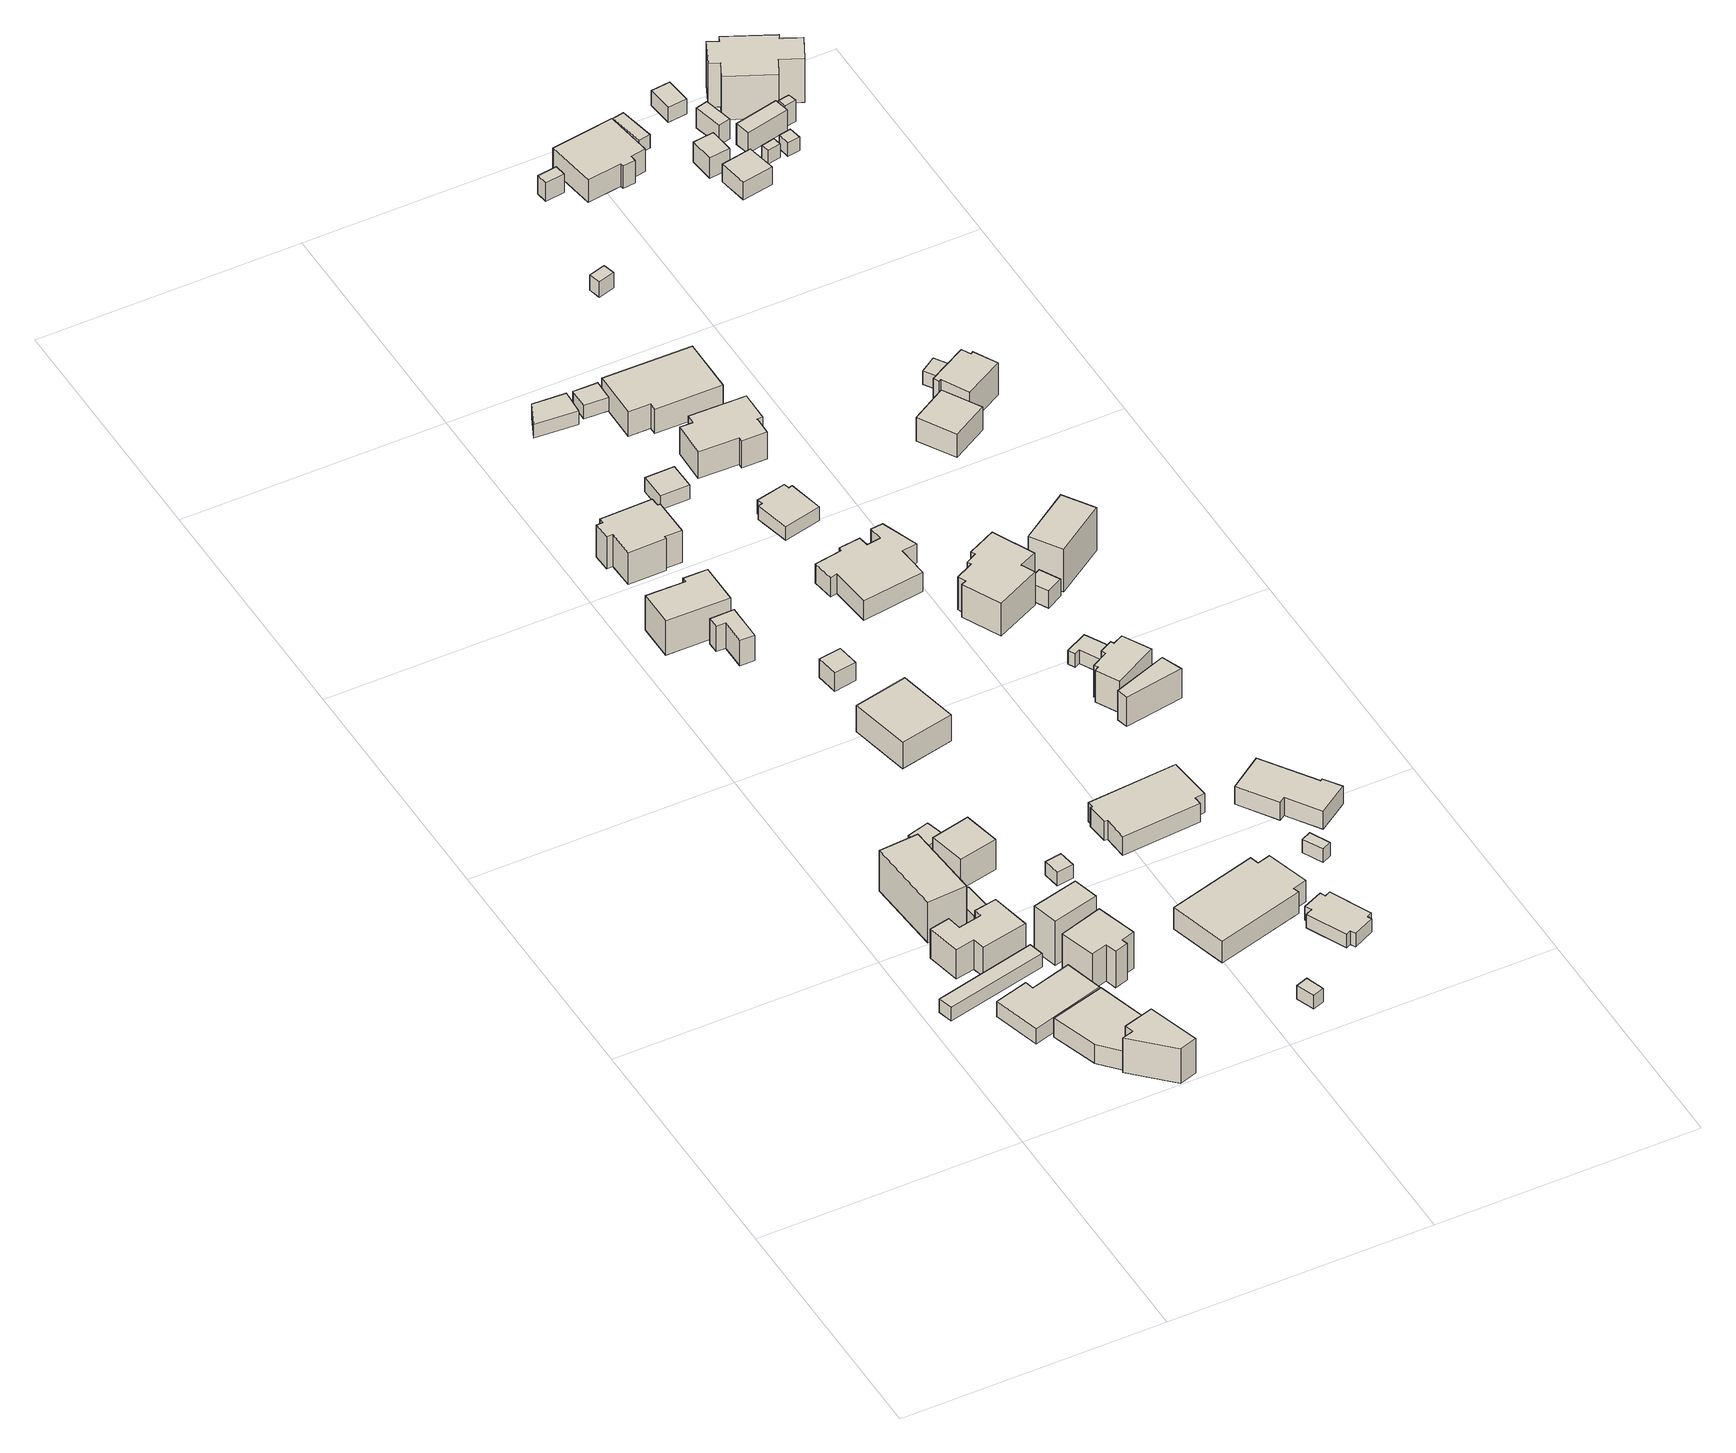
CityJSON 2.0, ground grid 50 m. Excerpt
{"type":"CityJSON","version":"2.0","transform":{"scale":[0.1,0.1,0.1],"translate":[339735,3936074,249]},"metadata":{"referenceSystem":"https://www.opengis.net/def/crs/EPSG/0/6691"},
"CityObjects":{
"building1":{"type":"Building","attributes":{"BuildingIDAttribute.prefecture":"14","BuildingIDAttribute.city":"14151","BuildingDetailAttribute.surveyYear":2015,"BuildingRiverFloodingRiskAttribute.description":"4","BuildingRiverFloodingRiskAttribute.rankOrg":"1","BuildingRiverFloodingRiskAttribute.depth":0.102,"BuildingRiverFloodingRiskAttribute.adminType":"2","BuildingRiverFloodingRiskAttribute.scale":"2","BuildingLandSlideRiskAttribute.description":"1","BuildingLandSlideRiskAttribute.areaType":"1"},"geometry":[{"type":"Solid","lod":"1","boundaries":[[[[0,1,2,3]],[[2,4,5,3]],[[1,6,4,2]],[[0,7,6,1]],[[3,5,7,0]],[[4,6,7,5]]]]}]},
"building2":{"type":"Building","attributes":{"usage":"413","measuredHeight":5.1,"storeysAboveGround":1,"BuildingIDAttribute.prefecture":"14","BuildingIDAttribute.city":"14151","BuildingDetailAttribute.totalFloorArea":202.13,"BuildingDetailAttribute.buildingFootprintArea":202.13,"BuildingDetailAttribute.buildingStructureType":"601","BuildingDetailAttribute.buildingStructureOrgType":"1","BuildingDetailAttribute.orgUsage":"30","BuildingDetailAttribute.surveyYear":2015,"BuildingRiverFloodingRiskAttribute.description":"4","BuildingRiverFloodingRiskAttribute.rankOrg":"1","BuildingRiverFloodingRiskAttribute.depth":0.066,"BuildingRiverFloodingRiskAttribute.adminType":"2","BuildingRiverFloodingRiskAttribute.scale":"2","BuildingLandSlideRiskAttribute.description":"1","BuildingLandSlideRiskAttribute.areaType":"1"},"geometry":[{"type":"Solid","lod":"1","boundaries":[[[[8,9,10,11,12,13]],[[12,14,15,13]],[[11,16,14,12]],[[10,17,16,11]],[[9,18,17,10]],[[8,19,18,9]],[[13,15,19,8]],[[14,16,17,18,19,15]]]]}]},
"building3":{"type":"Building","attributes":{"usage":"411","measuredHeight":6.9,"storeysAboveGround":2,"BuildingIDAttribute.prefecture":"14","BuildingIDAttribute.city":"14151","BuildingDetailAttribute.totalFloorArea":166.59,"BuildingDetailAttribute.buildingFootprintArea":83.3,"BuildingDetailAttribute.buildingStructureType":"601","BuildingDetailAttribute.buildingStructureOrgType":"1","BuildingDetailAttribute.orgUsage":"10","BuildingDetailAttribute.surveyYear":2015,"BuildingLandSlideRiskAttribute.description":"1","BuildingLandSlideRiskAttribute.areaType":"1"},"geometry":[{"type":"Solid","lod":"1","boundaries":[[[[20,21,22,23,24,25,26,27,28,29]],[[28,30,31,29]],[[27,32,30,28]],[[26,33,32,27]],[[25,34,33,26]],[[24,35,34,25]],[[23,36,35,24]],[[22,37,36,23]],[[21,38,37,22]],[[20,39,38,21]],[[29,31,39,20]],[[30,32,33,34,35,36,37,38,39,31]]]]}]},
"building4":{"type":"Building","attributes":{"measuredHeight":4.9,"BuildingIDAttribute.prefecture":"14","BuildingIDAttribute.city":"14151","BuildingDetailAttribute.surveyYear":2015,"BuildingRiverFloodingRiskAttribute.description":"4","BuildingRiverFloodingRiskAttribute.rankOrg":"1","BuildingRiverFloodingRiskAttribute.depth":0.124,"BuildingRiverFloodingRiskAttribute.adminType":"2","BuildingRiverFloodingRiskAttribute.scale":"2","BuildingLandSlideRiskAttribute.description":"1","BuildingLandSlideRiskAttribute.areaType":"1"},"geometry":[{"type":"Solid","lod":"1","boundaries":[[[[40,41,42,43,44,45,46]],[[45,47,48,46]],[[44,49,47,45]],[[43,50,49,44]],[[42,51,50,43]],[[41,52,51,42]],[[40,53,52,41]],[[46,48,53,40]],[[47,49,50,51,52,53,48]]]]}]},
"building5":{"type":"Building","attributes":{"usage":"441","measuredHeight":9.5,"storeysAboveGround":2,"BuildingIDAttribute.prefecture":"14","BuildingIDAttribute.city":"14151","BuildingDetailAttribute.totalFloorArea":157.31,"BuildingDetailAttribute.buildingFootprintArea":78.66,"BuildingDetailAttribute.buildingStructureType":"610","BuildingDetailAttribute.buildingStructureOrgType":"2","BuildingDetailAttribute.orgUsage":"180","BuildingDetailAttribute.surveyYear":2015,"BuildingLandSlideRiskAttribute.description":"1","BuildingLandSlideRiskAttribute.areaType":"1"},"geometry":[{"type":"Solid","lod":"1","boundaries":[[[[54,55,56,57]],[[56,58,59,57]],[[55,60,58,56]],[[54,61,60,55]],[[57,59,61,54]],[[58,60,61,59]]]]}]},
"building6":{"type":"Building","attributes":{"usage":"413","measuredHeight":8.6,"storeysAboveGround":2,"BuildingIDAttribute.prefecture":"14","BuildingIDAttribute.city":"14151","BuildingDetailAttribute.totalFloorArea":108.82,"BuildingDetailAttribute.buildingFootprintArea":54.41,"BuildingDetailAttribute.buildingStructureType":"601","BuildingDetailAttribute.buildingStructureOrgType":"1","BuildingDetailAttribute.orgUsage":"30","BuildingDetailAttribute.surveyYear":2015,"BuildingRiverFloodingRiskAttribute.description":"4","BuildingRiverFloodingRiskAttribute.rankOrg":"1","BuildingRiverFloodingRiskAttribute.depth":0.084,"BuildingRiverFloodingRiskAttribute.adminType":"2","BuildingRiverFloodingRiskAttribute.scale":"2","BuildingLandSlideRiskAttribute.description":"1","BuildingLandSlideRiskAttribute.areaType":"1"},"geometry":[{"type":"Solid","lod":"1","boundaries":[[[[62,63,64,65,66,67]],[[66,68,69,67]],[[65,70,68,66]],[[64,71,70,65]],[[63,72,71,64]],[[62,73,72,63]],[[67,69,73,62]],[[68,70,71,72,73,69]]]]}]},
"building7":{"type":"Building","attributes":{"usage":"441","storeysAboveGround":2,"BuildingIDAttribute.prefecture":"14","BuildingIDAttribute.city":"14151","BuildingDetailAttribute.totalFloorArea":29.21,"BuildingDetailAttribute.buildingFootprintArea":14.61,"BuildingDetailAttribute.buildingStructureType":"610","BuildingDetailAttribute.buildingStructureOrgType":"2","BuildingDetailAttribute.orgUsage":"180","BuildingDetailAttribute.surveyYear":2015,"BuildingLandSlideRiskAttribute.description":"1","BuildingLandSlideRiskAttribute.areaType":"1"},"geometry":[{"type":"Solid","lod":"1","boundaries":[[[[74,75,76,77]],[[76,78,79,77]],[[75,80,78,76]],[[74,81,80,75]],[[77,79,81,74]],[[78,80,81,79]]]]}]},
"building8":{"type":"Building","attributes":{"measuredHeight":3.7,"BuildingIDAttribute.prefecture":"14","BuildingIDAttribute.city":"14151","BuildingDetailAttribute.surveyYear":2015,"BuildingLandSlideRiskAttribute.description":"1","BuildingLandSlideRiskAttribute.areaType":"1"},"geometry":[{"type":"Solid","lod":"1","boundaries":[[[[82,83,84,85]],[[84,86,87,85]],[[83,88,86,84]],[[82,89,88,83]],[[85,87,89,82]],[[86,88,89,87]]]]}]},
"building9":{"type":"Building","attributes":{"usage":"411","measuredHeight":9.6,"storeysAboveGround":3,"BuildingIDAttribute.prefecture":"14","BuildingIDAttribute.city":"14151","BuildingDetailAttribute.totalFloorArea":146.47,"BuildingDetailAttribute.buildingFootprintArea":48.82,"BuildingDetailAttribute.buildingStructureType":"601","BuildingDetailAttribute.buildingStructureOrgType":"1","BuildingDetailAttribute.orgUsage":"10","BuildingDetailAttribute.surveyYear":2015,"BuildingRiverFloodingRiskAttribute.description":"4","BuildingRiverFloodingRiskAttribute.rankOrg":"1","BuildingRiverFloodingRiskAttribute.depth":0.2,"BuildingRiverFloodingRiskAttribute.adminType":"2","BuildingRiverFloodingRiskAttribute.scale":"2","BuildingLandSlideRiskAttribute.description":"1","BuildingLandSlideRiskAttribute.areaType":"1"},"geometry":[{"type":"Solid","lod":"1","boundaries":[[[[90,91,92,93,94,95,96,97]],[[96,98,99,97]],[[95,100,98,96]],[[94,101,100,95]],[[93,102,101,94]],[[92,103,102,93]],[[91,104,103,92]],[[90,105,104,91]],[[97,99,105,90]],[[98,100,101,102,103,104,105,99]]]]}]},
"building10":{"type":"Building","attributes":{"usage":"411","measuredHeight":10.4,"storeysAboveGround":3,"BuildingIDAttribute.prefecture":"14","BuildingIDAttribute.city":"14151","BuildingDetailAttribute.totalFloorArea":99.69,"BuildingDetailAttribute.buildingFootprintArea":33.23,"BuildingDetailAttribute.buildingStructureType":"601","BuildingDetailAttribute.buildingStructureOrgType":"1","BuildingDetailAttribute.orgUsage":"10","BuildingDetailAttribute.surveyYear":2015,"BuildingLandSlideRiskAttribute.description":"1","BuildingLandSlideRiskAttribute.areaType":"1"},"geometry":[{"type":"Solid","lod":"1","boundaries":[[[[106,107,108,109]],[[108,110,111,109]],[[107,112,110,108]],[[106,113,112,107]],[[109,111,113,106]],[[110,112,113,111]]]]}]},
"building11":{"type":"Building","attributes":{"usage":"411","measuredHeight":7.4,"storeysAboveGround":2,"BuildingIDAttribute.prefecture":"14","BuildingIDAttribute.city":"14151","BuildingDetailAttribute.totalFloorArea":75.41,"BuildingDetailAttribute.buildingFootprintArea":37.7,"BuildingDetailAttribute.buildingStructureType":"610","BuildingDetailAttribute.buildingStructureOrgType":"2","BuildingDetailAttribute.orgUsage":"10","BuildingDetailAttribute.surveyYear":2015,"BuildingLandSlideRiskAttribute.description":"1","BuildingLandSlideRiskAttribute.areaType":"1"},"geometry":[{"type":"Solid","lod":"1","boundaries":[[[[114,115,116,117]],[[116,118,119,117]],[[115,120,118,116]],[[114,121,120,115]],[[117,119,121,114]],[[118,120,121,119]]]]}]},
"building12":{"type":"Building","attributes":{"usage":"411","measuredHeight":8.7,"storeysAboveGround":2,"BuildingIDAttribute.prefecture":"14","BuildingIDAttribute.city":"14151","BuildingDetailAttribute.totalFloorArea":125.09,"BuildingDetailAttribute.buildingFootprintArea":62.54,"BuildingDetailAttribute.buildingStructureType":"601","BuildingDetailAttribute.buildingStructureOrgType":"1","BuildingDetailAttribute.orgUsage":"10","BuildingDetailAttribute.surveyYear":2015,"BuildingLandSlideRiskAttribute.description":"1","BuildingLandSlideRiskAttribute.areaType":"1"},"geometry":[{"type":"Solid","lod":"1","boundaries":[[[[122,123,124,125,126,127]],[[126,128,129,127]],[[125,130,128,126]],[[124,131,130,125]],[[123,132,131,124]],[[122,133,132,123]],[[127,129,133,122]],[[128,130,131,132,133,129]]]]}]},
"building13":{"type":"Building","attributes":{"measuredHeight":6.6,"BuildingIDAttribute.prefecture":"14","BuildingIDAttribute.city":"14151","BuildingDetailAttribute.surveyYear":2015,"BuildingLandSlideRiskAttribute.description":"1","BuildingLandSlideRiskAttribute.areaType":"1"},"geometry":[{"type":"Solid","lod":"1","boundaries":[[[[134,135,136,137,138,139]],[[138,140,141,139]],[[137,142,140,138]],[[136,143,142,137]],[[135,144,143,136]],[[134,145,144,135]],[[139,141,145,134]],[[140,142,143,144,145,141]]]]}]},
"building14":{"type":"Building","attributes":{"BuildingIDAttribute.prefecture":"14","BuildingIDAttribute.city":"14151","BuildingDetailAttribute.surveyYear":2015,"BuildingLandSlideRiskAttribute.description":"1","BuildingLandSlideRiskAttribute.areaType":"1"},"geometry":[{"type":"Solid","lod":"1","boundaries":[[[[146,147,148,149]],[[148,150,151,149]],[[147,152,150,148]],[[146,153,152,147]],[[149,151,153,146]],[[150,152,153,151]]]]}]},
"building15":{"type":"Building","attributes":{"usage":"411","measuredHeight":8.4,"storeysAboveGround":2,"BuildingIDAttribute.prefecture":"14","BuildingIDAttribute.city":"14151","BuildingDetailAttribute.totalFloorArea":142.29,"BuildingDetailAttribute.buildingFootprintArea":71.15,"BuildingDetailAttribute.buildingStructureType":"601","BuildingDetailAttribute.buildingStructureOrgType":"1","BuildingDetailAttribute.orgUsage":"10","BuildingDetailAttribute.surveyYear":2015,"BuildingLandSlideRiskAttribute.description":"1","BuildingLandSlideRiskAttribute.areaType":"1"},"geometry":[{"type":"Solid","lod":"1","boundaries":[[[[154,155,156,157,158,159,160,161,162,163,164,165]],[[164,166,167,165]],[[163,168,166,164]],[[162,169,168,163]],[[161,170,169,162]],[[160,171,170,161]],[[159,172,171,160]],[[158,173,172,159]],[[157,174,173,158]],[[156,175,174,157]],[[155,176,175,156]],[[154,177,176,155]],[[165,167,177,154]],[[166,168,169,170,171,172,173,174,175,176,177,167]]]]}]},
"building16":{"type":"Building","attributes":{"usage":"413","measuredHeight":7.1,"storeysAboveGround":1,"BuildingIDAttribute.prefecture":"14","BuildingIDAttribute.city":"14151","BuildingDetailAttribute.totalFloorArea":99.12,"BuildingDetailAttribute.buildingFootprintArea":99.12,"BuildingDetailAttribute.buildingStructureType":"601","BuildingDetailAttribute.buildingStructureOrgType":"1","BuildingDetailAttribute.orgUsage":"30","BuildingDetailAttribute.surveyYear":2015,"BuildingLandSlideRiskAttribute.description":"1","BuildingLandSlideRiskAttribute.areaType":"1"},"geometry":[{"type":"Solid","lod":"1","boundaries":[[[[178,179,180,181]],[[180,182,183,181]],[[179,184,182,180]],[[178,185,184,179]],[[181,183,185,178]],[[182,184,185,183]]]]}]},
"building17":{"type":"Building","attributes":{"usage":"411","measuredHeight":4.3,"storeysAboveGround":1,"BuildingIDAttribute.prefecture":"14","BuildingIDAttribute.city":"14151","BuildingDetailAttribute.totalFloorArea":18.52,"BuildingDetailAttribute.buildingFootprintArea":18.52,"BuildingDetailAttribute.buildingStructureType":"601","BuildingDetailAttribute.buildingStructureOrgType":"1","BuildingDetailAttribute.orgUsage":"10","BuildingDetailAttribute.surveyYear":2015,"BuildingLandSlideRiskAttribute.description":"1","BuildingLandSlideRiskAttribute.areaType":"1"},"geometry":[{"type":"Solid","lod":"1","boundaries":[[[[186,187,188,189]],[[188,190,191,189]],[[187,192,190,188]],[[186,193,192,187]],[[189,191,193,186]],[[190,192,193,191]]]]}]},
"building18":{"type":"Building","attributes":{"BuildingIDAttribute.prefecture":"14","BuildingIDAttribute.city":"14151","BuildingDetailAttribute.surveyYear":2015,"BuildingRiverFloodingRiskAttribute.description":"4","BuildingRiverFloodingRiskAttribute.rankOrg":"1","BuildingRiverFloodingRiskAttribute.depth":0.454,"BuildingRiverFloodingRiskAttribute.adminType":"2","BuildingRiverFloodingRiskAttribute.scale":"2","BuildingRiverFloodingRiskAttribute.duration":0.2,"BuildingLandSlideRiskAttribute.description":"1","BuildingLandSlideRiskAttribute.areaType":"1"},"geometry":[{"type":"Solid","lod":"1","boundaries":[[[[194,195,196,197]],[[196,198,199,197]],[[195,200,198,196]],[[194,201,200,195]],[[197,199,201,194]],[[198,200,201,199]]]]}]},
"building19":{"type":"Building","attributes":{"usage":"411","storeysAboveGround":1,"BuildingIDAttribute.prefecture":"14","BuildingIDAttribute.city":"14151","BuildingDetailAttribute.totalFloorArea":30.4,"BuildingDetailAttribute.buildingFootprintArea":30.4,"BuildingDetailAttribute.buildingStructureType":"601","BuildingDetailAttribute.buildingStructureOrgType":"1","BuildingDetailAttribute.orgUsage":"10","BuildingDetailAttribute.surveyYear":2015,"BuildingLandSlideRiskAttribute.description":"1","BuildingLandSlideRiskAttribute.areaType":"1"},"geometry":[{"type":"Solid","lod":"1","boundaries":[[[[202,203,204,205]],[[204,206,207,205]],[[203,208,206,204]],[[202,209,208,203]],[[205,207,209,202]],[[206,208,209,207]]]]}]},
"building20":{"type":"Building","attributes":{"usage":"411","measuredHeight":3.6,"storeysAboveGround":1,"BuildingIDAttribute.prefecture":"14","BuildingIDAttribute.city":"14151","BuildingDetailAttribute.totalFloorArea":21.82,"BuildingDetailAttribute.buildingFootprintArea":21.82,"BuildingDetailAttribute.buildingStructureType":"610","BuildingDetailAttribute.buildingStructureOrgType":"2","BuildingDetailAttribute.orgUsage":"10","BuildingDetailAttribute.surveyYear":2015,"BuildingLandSlideRiskAttribute.description":"1","BuildingLandSlideRiskAttribute.areaType":"1"},"geometry":[{"type":"Solid","lod":"1","boundaries":[[[[210,211,212,213]],[[212,214,215,213]],[[211,216,214,212]],[[210,217,216,211]],[[213,215,217,210]],[[214,216,217,215]]]]}]},
"building21":{"type":"Building","attributes":{"usage":"411","measuredHeight":6.2,"storeysAboveGround":1,"BuildingIDAttribute.prefecture":"14","BuildingIDAttribute.city":"14151","BuildingDetailAttribute.totalFloorArea":180.57,"BuildingDetailAttribute.buildingFootprintArea":180.57,"BuildingDetailAttribute.buildingStructureType":"601","BuildingDetailAttribute.buildingStructureOrgType":"1","BuildingDetailAttribute.orgUsage":"10","BuildingDetailAttribute.surveyYear":2015,"BuildingRiverFloodingRiskAttribute.description":"4","BuildingRiverFloodingRiskAttribute.rankOrg":"1","BuildingRiverFloodingRiskAttribute.depth":0.26,"BuildingRiverFloodingRiskAttribute.adminType":"2","BuildingRiverFloodingRiskAttribute.scale":"2","BuildingLandSlideRiskAttribute.description":"1","BuildingLandSlideRiskAttribute.areaType":"1"},"geometry":[{"type":"Solid","lod":"1","boundaries":[[[[218,219,220,221,222,223,224,225]],[[224,226,227,225]],[[223,228,226,224]],[[222,229,228,223]],[[221,230,229,222]],[[220,231,230,221]],[[219,232,231,220]],[[218,233,232,219]],[[225,227,233,218]],[[226,228,229,230,231,232,233,227]]]]}]},
"building22":{"type":"Building","attributes":{"usage":"411","storeysAboveGround":1,"BuildingIDAttribute.prefecture":"14","BuildingIDAttribute.city":"14151","BuildingDetailAttribute.totalFloorArea":14.5,"BuildingDetailAttribute.buildingFootprintArea":14.5,"BuildingDetailAttribute.buildingStructureType":"601","BuildingDetailAttribute.buildingStructureOrgType":"1","BuildingDetailAttribute.orgUsage":"10","BuildingDetailAttribute.surveyYear":2015,"BuildingLandSlideRiskAttribute.description":"1","BuildingLandSlideRiskAttribute.areaType":"1"},"geometry":[{"type":"Solid","lod":"1","boundaries":[[[[234,235,236,237]],[[236,238,239,237]],[[235,240,238,236]],[[234,241,240,235]],[[237,239,241,234]],[[238,240,241,239]]]]}]},
"building23":{"type":"Building","attributes":{"usage":"411","measuredHeight":5.8,"storeysAboveGround":1,"BuildingIDAttribute.prefecture":"14","BuildingIDAttribute.city":"14151","BuildingDetailAttribute.totalFloorArea":138.04,"BuildingDetailAttribute.buildingFootprintArea":138.04,"BuildingDetailAttribute.buildingStructureType":"601","BuildingDetailAttribute.buildingStructureOrgType":"1","BuildingDetailAttribute.orgUsage":"10","BuildingDetailAttribute.surveyYear":2015,"BuildingLandSlideRiskAttribute.description":"1","BuildingLandSlideRiskAttribute.areaType":"1"},"geometry":[{"type":"Solid","lod":"1","boundaries":[[[[242,243,244,245,246,247,248,249,250,251]],[[250,252,253,251]],[[249,254,252,250]],[[248,255,254,249]],[[247,256,255,248]],[[246,257,256,247]],[[245,258,257,246]],[[244,259,258,245]],[[243,260,259,244]],[[242,261,260,243]],[[251,253,261,242]],[[252,254,255,256,257,258,259,260,261,253]]]]}]},
"building24":{"type":"Building","attributes":{"usage":"411","storeysAboveGround":1,"BuildingIDAttribute.prefecture":"14","BuildingIDAttribute.city":"14151","BuildingDetailAttribute.totalFloorArea":52.9,"BuildingDetailAttribute.buildingFootprintArea":52.9,"BuildingDetailAttribute.buildingStructureType":"601","BuildingDetailAttribute.buildingStructureOrgType":"1","BuildingDetailAttribute.orgUsage":"10","BuildingDetailAttribute.surveyYear":2015,"BuildingRiverFloodingRiskAttribute.description":"4","BuildingRiverFloodingRiskAttribute.rankOrg":"1","BuildingRiverFloodingRiskAttribute.depth":0.429,"BuildingRiverFloodingRiskAttribute.adminType":"2","BuildingRiverFloodingRiskAttribute.scale":"2","BuildingLandSlideRiskAttribute.description":"1","BuildingLandSlideRiskAttribute.areaType":"1"},"geometry":[{"type":"Solid","lod":"1","boundaries":[[[[262,263,264,265,266,267,268,269,270,271,272,273]],[[272,274,275,273]],[[271,276,274,272]],[[270,277,276,271]],[[269,278,277,270]],[[268,279,278,269]],[[267,280,279,268]],[[266,281,280,267]],[[265,282,281,266]],[[264,283,282,265]],[[263,284,283,264]],[[262,285,284,263]],[[273,275,285,262]],[[274,276,277,278,279,280,281,282,283,284,285,275]]]]}]},
"building25":{"type":"Building","attributes":{"usage":"411","storeysAboveGround":1,"BuildingIDAttribute.prefecture":"14","BuildingIDAttribute.city":"14151","BuildingDetailAttribute.totalFloorArea":46.25,"BuildingDetailAttribute.buildingFootprintArea":46.25,"BuildingDetailAttribute.buildingStructureType":"601","BuildingDetailAttribute.buildingStructureOrgType":"1","BuildingDetailAttribute.orgUsage":"10","BuildingDetailAttribute.surveyYear":2015,"BuildingLandSlideRiskAttribute.description":"1","BuildingLandSlideRiskAttribute.areaType":"1"},"geometry":[{"type":"Solid","lod":"1","boundaries":[[[[286,287,288,289,290,291,292,293]],[[292,294,295,293]],[[291,296,294,292]],[[290,297,296,291]],[[289,298,297,290]],[[288,299,298,289]],[[287,300,299,288]],[[286,301,300,287]],[[293,295,301,286]],[[294,296,297,298,299,300,301,295]]]]}]},
"building26":{"type":"Building","attributes":{"usage":"411","measuredHeight":5.9,"storeysAboveGround":1,"BuildingIDAttribute.prefecture":"14","BuildingIDAttribute.city":"14151","BuildingDetailAttribute.totalFloorArea":134.95,"BuildingDetailAttribute.buildingFootprintArea":134.95,"BuildingDetailAttribute.buildingStructureType":"601","BuildingDetailAttribute.buildingStructureOrgType":"1","BuildingDetailAttribute.orgUsage":"10","BuildingDetailAttribute.surveyYear":2015,"BuildingLandSlideRiskAttribute.description":"1","BuildingLandSlideRiskAttribute.areaType":"1"},"geometry":[{"type":"Solid","lod":"1","boundaries":[[[[302,303,304,305,306,307,308,309,310,311,312,313,314,315]],[[314,316,317,315]],[[313,318,316,314]],[[312,319,318,313]],[[311,320,319,312]],[[310,321,320,311]],[[309,322,321,310]],[[308,323,322,309]],[[307,324,323,308]],[[306,325,324,307]],[[305,326,325,306]],[[304,327,326,305]],[[303,328,327,304]],[[302,329,328,303]],[[315,317,329,302]],[[316,318,319,320,321,322,323,324,325,326,327,328,329,317]]]]}]},
"building27":{"type":"Building","attributes":{"usage":"411","measuredHeight":7.7,"storeysAboveGround":2,"BuildingIDAttribute.prefecture":"14","BuildingIDAttribute.city":"14151","BuildingDetailAttribute.totalFloorArea":155.79,"BuildingDetailAttribute.buildingFootprintArea":77.89,"BuildingDetailAttribute.buildingStructureType":"601","BuildingDetailAttribute.buildingStructureOrgType":"1","BuildingDetailAttribute.orgUsage":"10","BuildingDetailAttribute.surveyYear":2015,"BuildingLandSlideRiskAttribute.description":"1","BuildingLandSlideRiskAttribute.areaType":"1"},"geometry":[{"type":"Solid","lod":"1","boundaries":[[[[330,331,332,333,334,335,336,337,338,339]],[[338,340,341,339]],[[337,342,340,338]],[[336,343,342,337]],[[335,344,343,336]],[[334,345,344,335]],[[333,346,345,334]],[[332,347,346,333]],[[331,348,347,332]],[[330,349,348,331]],[[339,341,349,330]],[[340,342,343,344,345,346,347,348,349,341]]]]}]},
"building28":{"type":"Building","attributes":{"usage":"411","measuredHeight":6.5,"storeysAboveGround":1,"BuildingIDAttribute.prefecture":"14","BuildingIDAttribute.city":"14151","BuildingDetailAttribute.totalFloorArea":141.06,"BuildingDetailAttribute.buildingFootprintArea":141.06,"BuildingDetailAttribute.buildingStructureType":"601","BuildingDetailAttribute.buildingStructureOrgType":"1","BuildingDetailAttribute.orgUsage":"10","BuildingDetailAttribute.surveyYear":2015,"BuildingLandSlideRiskAttribute.description":"1","BuildingLandSlideRiskAttribute.areaType":"1"},"geometry":[{"type":"Solid","lod":"1","boundaries":[[[[350,351,352,353,354,355]],[[354,356,357,355]],[[353,358,356,354]],[[352,359,358,353]],[[351,360,359,352]],[[350,361,360,351]],[[355,357,361,350]],[[356,358,359,360,361,357]]]]}]},
"building29":{"type":"Building","attributes":{"BuildingIDAttribute.prefecture":"14","BuildingIDAttribute.city":"14151","BuildingDetailAttribute.surveyYear":2015,"BuildingLandSlideRiskAttribute.description":"1","BuildingLandSlideRiskAttribute.areaType":"1"},"geometry":[{"type":"Solid","lod":"1","boundaries":[[[[362,363,364,365]],[[364,366,367,365]],[[363,368,366,364]],[[362,369,368,363]],[[365,367,369,362]],[[366,368,369,367]]]]}]},
"building30":{"type":"Building","attributes":{"usage":"415","measuredHeight":10.2,"storeysAboveGround":2,"BuildingIDAttribute.prefecture":"14","BuildingIDAttribute.city":"14151","BuildingDetailAttribute.totalFloorArea":216.72,"BuildingDetailAttribute.buildingFootprintArea":108.36,"BuildingDetailAttribute.buildingStructureType":"601","BuildingDetailAttribute.buildingStructureOrgType":"1","BuildingDetailAttribute.orgUsage":"50","BuildingDetailAttribute.surveyYear":2015,"BuildingLandSlideRiskAttribute.description":"1","BuildingLandSlideRiskAttribute.areaType":"1"},"geometry":[{"type":"Solid","lod":"1","boundaries":[[[[370,371,372,373,374,375,376,377,378,379,380,381]],[[380,382,383,381]],[[379,384,382,380]],[[378,385,384,379]],[[377,386,385,378]],[[376,387,386,377]],[[375,388,387,376]],[[374,389,388,375]],[[373,390,389,374]],[[372,391,390,373]],[[371,392,391,372]],[[370,393,392,371]],[[381,383,393,370]],[[382,384,385,386,387,388,389,390,391,392,393,383]]]]}]},
"building31":{"type":"Building","attributes":{"measuredHeight":3.8,"BuildingIDAttribute.prefecture":"14","BuildingIDAttribute.city":"14151","BuildingDetailAttribute.surveyYear":2015,"BuildingLandSlideRiskAttribute.description":"1","BuildingLandSlideRiskAttribute.areaType":"1"},"geometry":[{"type":"Solid","lod":"1","boundaries":[[[[394,395,396,397]],[[396,398,399,397]],[[395,400,398,396]],[[394,401,400,395]],[[397,399,401,394]],[[398,400,401,399]]]]}]},
"building32":{"type":"Building","attributes":{"usage":"413","measuredHeight":7.5,"storeysAboveGround":2,"BuildingIDAttribute.prefecture":"14","BuildingIDAttribute.city":"14151","BuildingDetailAttribute.totalFloorArea":95.11,"BuildingDetailAttribute.buildingFootprintArea":47.56,"BuildingDetailAttribute.buildingStructureType":"601","BuildingDetailAttribute.buildingStructureOrgType":"1","BuildingDetailAttribute.orgUsage":"30","BuildingDetailAttribute.surveyYear":2015,"BuildingLandSlideRiskAttribute.description":"1","BuildingLandSlideRiskAttribute.areaType":"1"},"geometry":[{"type":"Solid","lod":"1","boundaries":[[[[402,403,404,405,406,407,408,409,410,411]],[[410,412,413,411]],[[409,414,412,410]],[[408,415,414,409]],[[407,416,415,408]],[[406,417,416,407]],[[405,418,417,406]],[[404,419,418,405]],[[403,420,419,404]],[[402,421,420,403]],[[411,413,421,402]],[[412,414,415,416,417,418,419,420,421,413]]]]}]},
"building33":{"type":"Building","attributes":{"usage":"411","measuredHeight":7,"storeysAboveGround":2,"BuildingIDAttribute.prefecture":"14","BuildingIDAttribute.city":"14151","BuildingDetailAttribute.totalFloorArea":29.15,"BuildingDetailAttribute.buildingFootprintArea":14.58,"BuildingDetailAttribute.buildingStructureType":"601","BuildingDetailAttribute.buildingStructureOrgType":"1","BuildingDetailAttribute.orgUsage":"10","BuildingDetailAttribute.surveyYear":2015,"BuildingLandSlideRiskAttribute.description":"1","BuildingLandSlideRiskAttribute.areaType":"1"},"geometry":[{"type":"Solid","lod":"1","boundaries":[[[[422,423,424,425]],[[424,426,427,425]],[[423,428,426,424]],[[422,429,428,423]],[[425,427,429,422]],[[426,428,429,427]]]]}]},
"building34":{"type":"Building","attributes":{"usage":"411","measuredHeight":5.2,"storeysAboveGround":1,"BuildingIDAttribute.prefecture":"14","BuildingIDAttribute.city":"14151","BuildingDetailAttribute.totalFloorArea":97.04,"BuildingDetailAttribute.buildingFootprintArea":97.04,"BuildingDetailAttribute.buildingStructureType":"601","BuildingDetailAttribute.buildingStructureOrgType":"1","BuildingDetailAttribute.orgUsage":"10","BuildingDetailAttribute.surveyYear":2015,"BuildingLandSlideRiskAttribute.description":"1","BuildingLandSlideRiskAttribute.areaType":"1"},"geometry":[{"type":"Solid","lod":"1","boundaries":[[[[430,431,432,433,434,435,436,437]],[[436,438,439,437]],[[435,440,438,436]],[[434,441,440,435]],[[433,442,441,434]],[[432,443,442,433]],[[431,444,443,432]],[[430,445,444,431]],[[437,439,445,430]],[[438,440,441,442,443,444,445,439]]]]}]},
"building35":{"type":"Building","attributes":{"usage":"411","storeysAboveGround":2,"BuildingIDAttribute.prefecture":"14","BuildingIDAttribute.city":"14151","BuildingDetailAttribute.totalFloorArea":35.34,"BuildingDetailAttribute.buildingFootprintArea":17.67,"BuildingDetailAttribute.buildingStructureType":"601","BuildingDetailAttribute.buildingStructureOrgType":"1","BuildingDetailAttribute.orgUsage":"10","BuildingDetailAttribute.surveyYear":2015,"BuildingLandSlideRiskAttribute.description":"1","BuildingLandSlideRiskAttribute.areaType":"1"},"geometry":[{"type":"Solid","lod":"1","boundaries":[[[[446,447,448,449,450,451]],[[450,452,453,451]],[[449,454,452,450]],[[448,455,454,449]],[[447,456,455,448]],[[446,457,456,447]],[[451,453,457,446]],[[452,454,455,456,457,453]]]]}]},
"building36":{"type":"Building","attributes":{"measuredHeight":4.9,"BuildingIDAttribute.prefecture":"14","BuildingIDAttribute.city":"14151","BuildingDetailAttribute.surveyYear":2015,"BuildingLandSlideRiskAttribute.description":"1","BuildingLandSlideRiskAttribute.areaType":"1"},"geometry":[{"type":"Solid","lod":"1","boundaries":[[[[458,459,460,461]],[[460,462,463,461]],[[459,464,462,460]],[[458,465,464,459]],[[461,463,465,458]],[[462,464,465,463]]]]}]},
"building37":{"type":"Building","attributes":{"measuredHeight":5.3,"BuildingIDAttribute.prefecture":"14","BuildingIDAttribute.city":"14151","BuildingDetailAttribute.surveyYear":2015,"BuildingLandSlideRiskAttribute.description":"1","BuildingLandSlideRiskAttribute.areaType":"1"},"geometry":[{"type":"Solid","lod":"1","boundaries":[[[[466,467,468,469]],[[468,470,471,469]],[[467,472,470,468]],[[466,473,472,467]],[[469,471,473,466]],[[470,472,473,471]]]]}]},
"building38":{"type":"Building","attributes":{"usage":"411","measuredHeight":10.4,"storeysAboveGround":2,"BuildingIDAttribute.prefecture":"14","BuildingIDAttribute.city":"14151","BuildingDetailAttribute.totalFloorArea":109.62,"BuildingDetailAttribute.buildingFootprintArea":54.81,"BuildingDetailAttribute.buildingStructureType":"601","BuildingDetailAttribute.buildingStructureOrgType":"1","BuildingDetailAttribute.orgUsage":"10","BuildingDetailAttribute.surveyYear":2015,"BuildingLandSlideRiskAttribute.description":"1","BuildingLandSlideRiskAttribute.areaType":"1"},"geometry":[{"type":"Solid","lod":"1","boundaries":[[[[474,475,476,477]],[[476,478,479,477]],[[475,480,478,476]],[[474,481,480,475]],[[477,479,481,474]],[[478,480,481,479]]]]}]},
"building39":{"type":"Building","attributes":{"usage":"411","measuredHeight":6.1,"storeysAboveGround":1,"BuildingIDAttribute.prefecture":"14","BuildingIDAttribute.city":"14151","BuildingDetailAttribute.totalFloorArea":95.14,"BuildingDetailAttribute.buildingFootprintArea":95.14,"BuildingDetailAttribute.buildingStructureType":"601","BuildingDetailAttribute.buildingStructureOrgType":"1","BuildingDetailAttribute.orgUsage":"10","BuildingDetailAttribute.surveyYear":2015,"BuildingLandSlideRiskAttribute.description":"1","BuildingLandSlideRiskAttribute.areaType":"1"},"geometry":[{"type":"Solid","lod":"1","boundaries":[[[[482,483,484,485,486,487,488,489]],[[488,490,491,489]],[[487,492,490,488]],[[486,493,492,487]],[[485,494,493,486]],[[484,495,494,485]],[[483,496,495,484]],[[482,497,496,483]],[[489,491,497,482]],[[490,492,493,494,495,496,497,491]]]]}]},
"building40":{"type":"Building","attributes":{"usage":"411","measuredHeight":5.8,"storeysAboveGround":1,"BuildingIDAttribute.prefecture":"14","BuildingIDAttribute.city":"14151","BuildingDetailAttribute.totalFloorArea":50.48,"BuildingDetailAttribute.buildingFootprintArea":50.48,"BuildingDetailAttribute.buildingStructureType":"601","BuildingDetailAttribute.buildingStructureOrgType":"1","BuildingDetailAttribute.orgUsage":"10","BuildingDetailAttribute.surveyYear":2015,"BuildingLandSlideRiskAttribute.description":"1","BuildingLandSlideRiskAttribute.areaType":"1"},"geometry":[{"type":"Solid","lod":"1","boundaries":[[[[498,499,500,501]],[[500,502,503,501]],[[499,504,502,500]],[[498,505,504,499]],[[501,503,505,498]],[[502,504,505,503]]]]}]},
"building41":{"type":"Building","attributes":{"usage":"411","storeysAboveGround":1,"BuildingIDAttribute.prefecture":"14","BuildingIDAttribute.city":"14151","BuildingDetailAttribute.totalFloorArea":12.41,"BuildingDetailAttribute.buildingFootprintArea":12.41,"BuildingDetailAttribute.buildingStructureType":"601","BuildingDetailAttribute.buildingStructureOrgType":"1","BuildingDetailAttribute.orgUsage":"10","BuildingDetailAttribute.surveyYear":2015,"BuildingLandSlideRiskAttribute.description":"1","BuildingLandSlideRiskAttribute.areaType":"1"},"geometry":[{"type":"Solid","lod":"1","boundaries":[[[[506,507,508,509]],[[508,510,511,509]],[[507,512,510,508]],[[506,513,512,507]],[[509,511,513,506]],[[510,512,513,511]]]]}]},
"building42":{"type":"Building","attributes":{"BuildingIDAttribute.prefecture":"14","BuildingIDAttribute.city":"14151","BuildingDetailAttribute.surveyYear":2015,"BuildingLandSlideRiskAttribute.description":"1","BuildingLandSlideRiskAttribute.areaType":"1"},"geometry":[{"type":"Solid","lod":"1","boundaries":[[[[514,515,516,517]],[[516,518,519,517]],[[515,520,518,516]],[[514,521,520,515]],[[517,519,521,514]],[[518,520,521,519]]]]}]},
"building43":{"type":"Building","attributes":{"usage":"411","measuredHeight":8,"storeysAboveGround":2,"BuildingIDAttribute.prefecture":"14","BuildingIDAttribute.city":"14151","BuildingDetailAttribute.totalFloorArea":83.32,"BuildingDetailAttribute.buildingFootprintArea":41.66,"BuildingDetailAttribute.buildingStructureType":"601","BuildingDetailAttribute.buildingStructureOrgType":"1","BuildingDetailAttribute.orgUsage":"10","BuildingDetailAttribute.surveyYear":2015,"BuildingLandSlideRiskAttribute.description":"1","BuildingLandSlideRiskAttribute.areaType":"1"},"geometry":[{"type":"Solid","lod":"1","boundaries":[[[[522,523,524,525,526,527,528,529]],[[528,530,531,529]],[[527,532,530,528]],[[526,533,532,527]],[[525,534,533,526]],[[524,535,534,525]],[[523,536,535,524]],[[522,537,536,523]],[[529,531,537,522]],[[530,532,533,534,535,536,537,531]]]]}]},
"building44":{"type":"Building","attributes":{"measuredHeight":4.7,"BuildingIDAttribute.prefecture":"14","BuildingIDAttribute.city":"14151","BuildingDetailAttribute.surveyYear":2015,"BuildingLandSlideRiskAttribute.description":"1","BuildingLandSlideRiskAttribute.areaType":"1"},"geometry":[{"type":"Solid","lod":"1","boundaries":[[[[538,539,540,541]],[[540,542,543,541]],[[539,544,542,540]],[[538,545,544,539]],[[541,543,545,538]],[[542,544,545,543]]]]}]},
"building45":{"type":"Building","attributes":{"usage":"411","measuredHeight":4.6,"storeysAboveGround":1,"BuildingIDAttribute.prefecture":"14","BuildingIDAttribute.city":"14151","BuildingDetailAttribute.totalFloorArea":27.91,"BuildingDetailAttribute.buildingFootprintArea":27.91,"BuildingDetailAttribute.buildingStructureType":"601","BuildingDetailAttribute.buildingStructureOrgType":"1","BuildingDetailAttribute.orgUsage":"10","BuildingDetailAttribute.surveyYear":2015,"BuildingLandSlideRiskAttribute.description":"1","BuildingLandSlideRiskAttribute.areaType":"1"},"geometry":[{"type":"Solid","lod":"1","boundaries":[[[[546,547,548,549]],[[548,550,551,549]],[[547,552,550,548]],[[546,553,552,547]],[[549,551,553,546]],[[550,552,553,551]]]]}]},
"building46":{"type":"Building","attributes":{"measuredHeight":3.2,"BuildingIDAttribute.prefecture":"14","BuildingIDAttribute.city":"14151","BuildingDetailAttribute.surveyYear":2015,"BuildingLandSlideRiskAttribute.description":"1","BuildingLandSlideRiskAttribute.areaType":"1"},"geometry":[{"type":"Solid","lod":"1","boundaries":[[[[554,555,556,557]],[[556,558,559,557]],[[555,560,558,556]],[[554,561,560,555]],[[557,559,561,554]],[[558,560,561,559]]]]}]},
"building47":{"type":"Building","attributes":{"measuredHeight":4.7,"BuildingIDAttribute.prefecture":"14","BuildingIDAttribute.city":"14151","BuildingDetailAttribute.surveyYear":2015,"BuildingLandSlideRiskAttribute.description":"1","BuildingLandSlideRiskAttribute.areaType":"1"},"geometry":[{"type":"Solid","lod":"1","boundaries":[[[[562,563,564,565]],[[564,566,567,565]],[[563,568,566,564]],[[562,569,568,563]],[[565,567,569,562]],[[566,568,569,567]]]]}]},
"building48":{"type":"Building","attributes":{"BuildingIDAttribute.prefecture":"14","BuildingIDAttribute.city":"14151","BuildingDetailAttribute.surveyYear":2015,"BuildingLandSlideRiskAttribute.description":"1","BuildingLandSlideRiskAttribute.areaType":"1"},"geometry":[{"type":"Solid","lod":"1","boundaries":[[[[570,571,572,573]],[[572,574,575,573]],[[571,576,574,572]],[[570,577,576,571]],[[573,575,577,570]],[[574,576,577,575]]]]}]},
"building49":{"type":"Building","attributes":{"usage":"413","measuredHeight":5.1,"storeysAboveGround":1,"BuildingIDAttribute.prefecture":"14","BuildingIDAttribute.city":"14151","BuildingDetailAttribute.totalFloorArea":20.67,"BuildingDetailAttribute.buildingFootprintArea":20.67,"BuildingDetailAttribute.buildingStructureType":"601","BuildingDetailAttribute.buildingStructureOrgType":"1","BuildingDetailAttribute.orgUsage":"30","BuildingDetailAttribute.surveyYear":2015,"BuildingLandSlideRiskAttribute.description":"1","BuildingLandSlideRiskAttribute.areaType":"1"},"geometry":[{"type":"Solid","lod":"1","boundaries":[[[[578,579,580,581]],[[580,582,583,581]],[[579,584,582,580]],[[578,585,584,579]],[[581,583,585,578]],[[582,584,585,583]]]]}]},
"building50":{"type":"Building","attributes":{"BuildingIDAttribute.prefecture":"14","BuildingIDAttribute.city":"14151","BuildingDetailAttribute.surveyYear":2015,"BuildingLandSlideRiskAttribute.description":"1","BuildingLandSlideRiskAttribute.areaType":"1"},"geometry":[{"type":"Solid","lod":"1","boundaries":[[[[586,587,588,589]],[[588,590,591,589]],[[587,592,590,588]],[[586,593,592,587]],[[589,591,593,586]],[[590,592,593,591]]]]}]},
"building51":{"type":"Building","attributes":{"measuredHeight":5.1,"BuildingIDAttribute.prefecture":"14","BuildingIDAttribute.city":"14151","BuildingDetailAttribute.surveyYear":2015,"BuildingLandSlideRiskAttribute.description":"1","BuildingLandSlideRiskAttribute.areaType":"1"},"geometry":[{"type":"Solid","lod":"1","boundaries":[[[[594,595,596,597]],[[596,598,599,597]],[[595,600,598,596]],[[594,601,600,595]],[[597,599,601,594]],[[598,600,601,599]]]]}]},
"building52":{"type":"Building","attributes":{"usage":"413","measuredHeight":10.7,"storeysAboveGround":2,"BuildingIDAttribute.prefecture":"14","BuildingIDAttribute.city":"14151","BuildingDetailAttribute.totalFloorArea":213.99,"BuildingDetailAttribute.buildingFootprintArea":107,"BuildingDetailAttribute.buildingStructureType":"601","BuildingDetailAttribute.buildingStructureOrgType":"1","BuildingDetailAttribute.orgUsage":"30","BuildingDetailAttribute.surveyYear":2015,"BuildingLandSlideRiskAttribute.description":"1","BuildingLandSlideRiskAttribute.areaType":"1"},"geometry":[{"type":"Solid","lod":"1","boundaries":[[[[602,603,604,605,606,607,608,609,610,611,612,613]],[[612,614,615,613]],[[611,616,614,612]],[[610,617,616,611]],[[609,618,617,610]],[[608,619,618,609]],[[607,620,619,608]],[[606,621,620,607]],[[605,622,621,606]],[[604,623,622,605]],[[603,624,623,604]],[[602,625,624,603]],[[613,615,625,602]],[[614,616,617,618,619,620,621,622,623,624,625,615]]]]}]}
},
"vertices":[
[216,374,24],[223,345,24],[28,300,24],[21,328,24],[28,300,54],[21,328,54],[223,345,54],[216,374,54],
[126,187,21],[101,277,21],[165,295,21],[169,278,21],[247,300,21],[267,227,21],[247,300,55],[267,227,55],[169,278,55],[165,295,55],[101,277,55],[126,187,55],
[69,448,28],[108,456,28],[113,429,28],[158,438,28],[155,453,28],[198,461,28],[213,385,28],[124,367,28],[119,390,28],[82,383,28],[119,390,93],[82,383,93],[124,367,93],[213,385,93],[198,461,93],[155,453,93],[158,438,93],[113,429,93],[108,456,93],[69,448,93],
[268,225,13],[301,113,13],[243,95,13],[248,78,13],[225,72,13],[193,107,13],[164,196,13],[193,107,55],[164,196,55],[225,72,55],[248,78,55],[243,95,55],[301,113,55],[268,225,55],
[81,479,32],[71,629,32],[146,634,32],[156,484,32],[146,634,122],[156,484,122],[71,629,122],[81,479,122],
[301,112,7],[331,13,7],[297,3,7],[226,72,7],[248,78,7],[243,95,7],[248,78,84],[243,95,84],[226,72,84],[297,3,84],[331,13,84],[301,112,84],
[161,469,35],[156,533,35],[188,536,35],[194,472,35],[188,536,65],[194,472,65],[156,533,65],[161,469,65],
[156,687,36],[199,699,36],[210,659,36],[167,647,36],[210,659,72],[167,647,72],[199,699,72],[156,687,72],
[332,253,22],[306,245,22],[300,267,22],[269,258,22],[249,325,22],[332,350,22],[355,273,22],[329,265,22],[355,273,103],[329,265,103],[332,350,103],[249,325,103],[269,258,103],[300,267,103],[306,245,103],[332,253,103],
[243,337,25],[230,387,25],[319,409,25],[332,360,25],[319,409,123],[332,360,123],[230,387,123],[243,337,123],
[190,567,33],[175,636,33],[249,653,33],[264,583,33],[249,653,100],[264,583,100],[175,636,100],[190,567,100],
[9,1255,82],[9,1326,82],[84,1325,82],[84,1334,82],[130,1334,82],[130,1254,82],[130,1334,158],[130,1254,158],[84,1334,158],[84,1325,158],[9,1326,158],[9,1255,158],
[108,1230,75],[90,1230,75],[90,1252,75],[136,1253,75],[136,1181,75],[108,1181,75],[136,1181,131],[108,1181,131],[136,1253,131],[90,1252,131],[90,1230,131],[108,1230,131],
[369,509,28],[337,504,28],[332,537,28],[364,542,28],[332,537,58],[364,542,58],[337,504,58],[369,509,58],
[132,1502,97],[133,1428,97],[101,1428,97],[101,1423,97],[29,1422,97],[28,1473,97],[16,1473,97],[15,1507,97],[27,1507,97],[27,1517,97],[126,1519,97],[127,1502,97],[126,1519,168],[127,1502,168],[27,1517,168],[27,1507,168],[15,1507,168],[16,1473,168],[28,1473,168],[29,1422,168],[101,1423,168],[101,1428,168],[133,1428,168],[132,1502,168],
[245,871,35],[221,987,35],[324,1009,35],[348,893,35],[324,1009,93],[348,893,93],[221,987,93],[245,871,93],
[261,1116,59],[267,1074,59],[224,1067,59],[218,1110,59],[224,1067,100],[218,1110,100],[267,1074,100],[261,1116,100],
[574,54,12],[561,89,12],[584,97,12],[596,62,12],[584,97,42],[596,62,42],[561,89,42],[574,54,42],
[126,1816,136],[123,1768,136],[42,1774,136],[63,1820,136],[42,1774,166],[63,1820,166],[123,1768,166],[126,1816,166],
[155,1545,110],[154,1597,110],[210,1598,110],[211,1546,110],[210,1598,141],[211,1546,141],[154,1597,141],[155,1545,141],
[660,283,12],[663,272,12],[495,225,12],[464,336,12],[633,383,12],[638,366,12],[663,373,12],[687,291,12],[663,373,60],[687,291,60],[638,366,60],[633,383,60],[464,336,60],[495,225,60],[663,272,60],[660,283,60],
[136,1775,137],[137,1814,137],[183,1813,137],[182,1773,137],[183,1813,167],[182,1773,167],[137,1814,167],[136,1775,167],
[621,536,22],[470,524,22],[467,571,22],[461,571,22],[457,612,22],[461,613,22],[460,625,22],[631,639,22],[639,553,22],[620,551,22],[639,553,64],[620,551,64],[631,639,64],[460,625,64],[461,613,64],[457,612,64],[461,571,64],[467,571,64],[470,524,64],[621,536,64],
[748,175,11],[707,156,11],[702,166,11],[693,161,11],[658,236,11],[671,242,11],[665,254,11],[703,271,11],[707,261,11],[718,266,11],[754,188,11],[744,183,11],[754,188,41],[744,183,41],[718,266,41],[707,261,41],[703,271,41],[665,254,41],[671,242,41],[658,236,41],[693,161,41],[702,166,41],[707,156,41],[748,175,41],
[294,1463,95],[303,1465,95],[300,1476,95],[357,1489,95],[360,1478,95],[367,1480,95],[382,1413,95],[310,1396,95],[382,1413,125],[310,1396,125],[367,1480,125],[360,1478,125],[357,1489,125],[300,1476,125],[303,1465,125],[294,1463,125],
[332,1260,76],[319,1257,76],[313,1299,76],[366,1308,76],[366,1315,76],[407,1320,76],[410,1300,76],[437,1304,76],[434,1331,76],[457,1333,76],[483,1263,76],[454,1259,76],[459,1197,76],[340,1181,76],[459,1197,119],[340,1181,119],[454,1259,119],[483,1263,119],[457,1333,119],[434,1331,119],[437,1304,119],[410,1300,119],[407,1320,119],[366,1315,119],[366,1308,119],[313,1299,119],[319,1257,119],[332,1260,119],
[368,1602,115],[367,1567,115],[320,1567,115],[320,1576,115],[244,1578,115],[246,1646,115],[270,1645,115],[271,1663,115],[379,1661,115],[378,1602,115],[379,1661,175],[378,1602,175],[271,1663,175],[270,1645,175],[246,1646,175],[244,1578,175],[320,1576,175],[320,1567,175],[367,1567,175],[368,1602,175],
[230,1702,122],[230,1717,122],[188,1717,122],[189,1811,122],[358,1809,122],[357,1701,122],[358,1809,176],[357,1701,176],[189,1811,176],[188,1717,176],[230,1717,176],[230,1702,176],
[757,361,13],[738,399,13],[757,407,13],[775,370,13],[757,407,43],[775,370,43],[738,399,43],[757,361,43],
[603,1122,60],[615,1096,60],[529,1055,60],[494,1127,60],[504,1131,60],[497,1146,60],[531,1163,60],[527,1170,60],[549,1182,60],[545,1190,60],[599,1216,60],[636,1137,60],[599,1216,133],[636,1137,133],[545,1190,133],[549,1182,133],[527,1170,133],[531,1163,133],[497,1146,133],[504,1131,133],[494,1127,133],[529,1055,133],[615,1096,133],[603,1122,133],
[294,2013,149],[288,2036,149],[320,2045,149],[326,2022,149],[320,2045,183],[326,2022,183],[288,2036,183],[294,2013,183],
[628,827,29],[605,870,29],[613,875,29],[609,882,29],[640,899,29],[636,907,29],[661,920,29],[664,914,29],[684,924,29],[712,872,29],[684,924,99],[712,872,99],[664,914,99],[661,920,99],[636,907,99],[640,899,99],[609,882,99],[613,875,99],[605,870,99],[628,827,99],
[721,853,27],[736,813,27],[623,794,27],[618,816,27],[623,794,92],[618,816,92],[736,813,92],[721,853,92],
[755,493,13],[744,486,13],[697,556,13],[761,600,13],[828,501,13],[832,504,13],[854,472,13],[796,433,13],[854,472,53],[796,433,53],[832,504,53],[828,501,53],[761,600,53],[697,556,53],[744,486,53],[755,493,53],
[649,918,32],[625,962,32],[615,957,32],[608,970,32],[650,992,32],[681,935,32],[650,992,62],[681,935,62],[608,970,62],[615,957,62],[625,962,62],[649,918,62],
[641,1131,61],[661,1094,61],[630,1077,61],[610,1114,61],[630,1077,99],[610,1114,99],[661,1094,99],[641,1131,99],
[353,2272,166],[356,2250,166],[319,2245,166],[316,2267,166],[319,2245,207],[316,2267,207],[356,2250,207],[353,2272,207],
[639,1166,51],[735,1230,51],[772,1174,51],[676,1110,51],[772,1174,146],[676,1110,146],[735,1230,146],[639,1166,146],
[469,2227,166],[470,2215,166],[446,2212,166],[445,2219,166],[379,2210,166],[365,2306,166],[485,2324,166],[498,2232,166],[485,2324,216],[498,2232,216],[365,2306,216],[379,2210,216],[445,2219,216],[446,2212,216],[470,2215,216],[469,2227,216],
[621,1521,82],[690,1561,82],[730,1492,82],[661,1453,82],[730,1492,134],[661,1453,134],[690,1561,134],[621,1521,134],
[502,2260,181],[489,2328,181],[511,2332,181],[524,2264,181],[511,2332,211],[524,2264,211],[489,2328,211],[502,2260,211],
[693,1631,89],[723,1651,89],[741,1623,89],[711,1603,89],[741,1623,119],[711,1603,119],[723,1651,119],[693,1631,119],
[766,1599,80],[771,1602,80],[795,1558,80],[719,1516,80],[692,1567,80],[688,1564,80],[682,1575,80],[757,1616,80],[682,1575,151],[757,1616,151],[688,1564,151],[692,1567,151],[719,1516,151],[795,1558,151],[771,1602,151],[766,1599,151],
[584,2225,155],[624,2230,155],[629,2182,155],[589,2177,155],[629,2182,200],[589,2177,200],[624,2230,200],[584,2225,200],
[608,2170,145],[667,2181,145],[678,2125,145],[618,2114,145],[678,2125,184],[618,2114,184],[667,2181,184],[608,2170,184],
[575,2355,181],[612,2359,181],[617,2309,181],[580,2305,181],[617,2309,214],[580,2305,214],[612,2359,214],[575,2355,214],
[622,2285,167],[645,2291,167],[658,2235,167],[635,2230,167],[658,2235,211],[635,2230,211],[645,2291,211],[622,2285,211],
[713,2185,154],[716,2168,154],[691,2163,154],[687,2179,154],[691,2163,184],[687,2179,184],[716,2168,184],[713,2185,184],
[662,2220,165],[746,2239,165],[752,2210,165],[668,2191,165],[752,2210,211],[668,2191,211],[746,2239,211],[662,2220,211],
[725,2188,154],[748,2192,154],[752,2168,154],[728,2164,154],[752,2168,184],[728,2164,184],[748,2192,184],[725,2188,184],
[749,2236,165],[771,2240,165],[775,2223,165],[753,2219,165],[775,2223,212],[753,2219,212],[771,2240,212],[749,2236,212],
[770,2276,165],[754,2243,165],[669,2284,165],[683,2313,165],[664,2322,165],[687,2371,165],[707,2361,165],[712,2372,165],[801,2329,165],[797,2321,165],[833,2304,165],[810,2257,165],[833,2304,262],[810,2257,262],[797,2321,262],[801,2329,262],[712,2372,262],[707,2361,262],[687,2371,262],[664,2322,262],[683,2313,262],[669,2284,262],[754,2243,262],[770,2276,262]
]}
